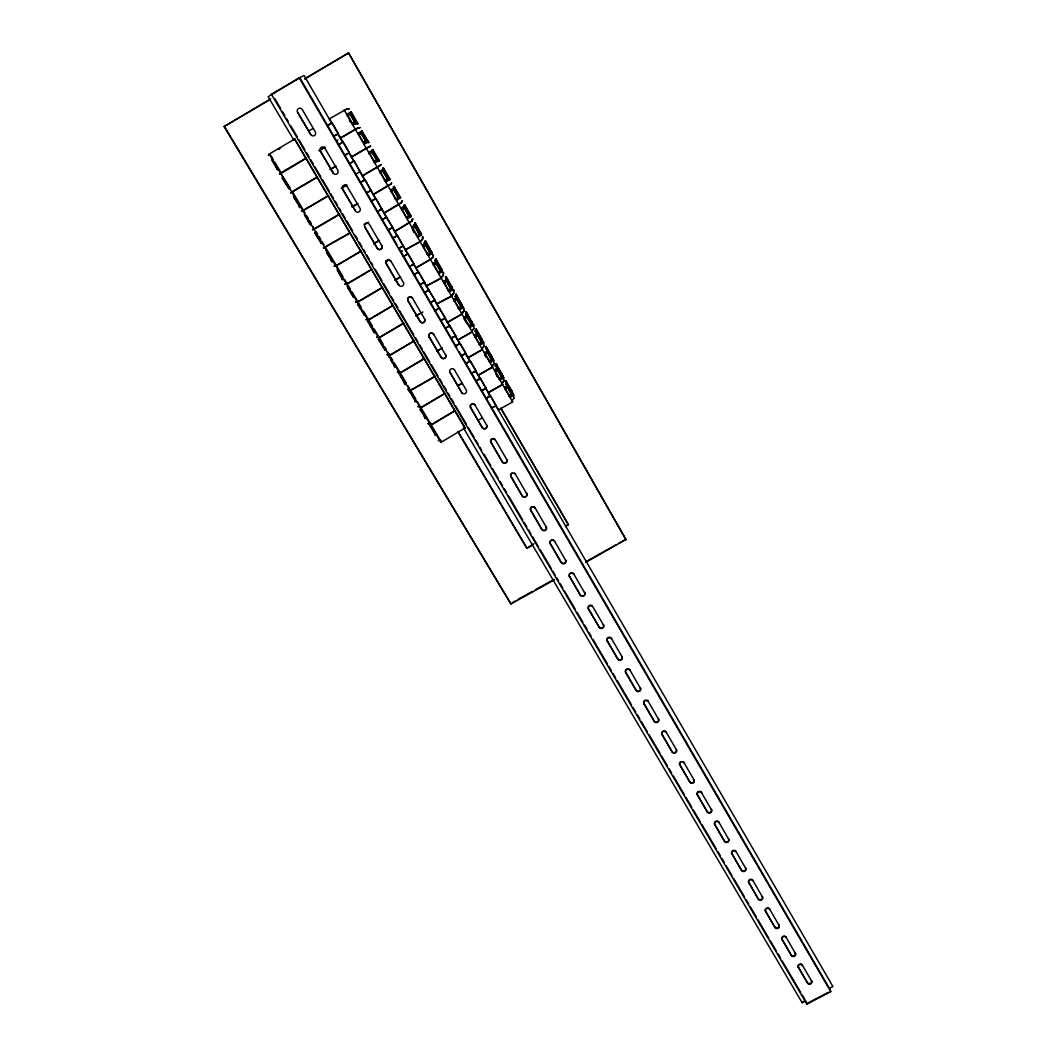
<?xml version="1.0" encoding="UTF-8"?>
<svg xmlns="http://www.w3.org/2000/svg" width="1057" height="1057" viewBox="0 0 1057 1057"><rect width="100%" height="100%" fill="white"/><g stroke="black" fill="none" stroke-linecap="round" stroke-linejoin="round"><path stroke-width="1.5" d="M502.366 383.083L504.07 380.996M457.285 339.337L457.853 339.931L472.122 331.753L472.096 330.405L473.88 328.595M457.404 339.535L457.972 340.129L472.241 331.964L472.215 330.603L473.998 328.793M457.337 297.479L453.863 299.475L457.337 297.479L463.125 307.508L459.65 309.503L453.876 299.316M461.513 304.006L460.733 304.456L461.513 304.006L462.371 305.486L461.354 305.698M457.589 299.197L456.029 296.502L456.109 294.137L462.371 305.486M456.69 297.493L456.109 294.137M454.484 370.135L454.484 369.963A2.576 2.537 28.3 0 0 450.982 369.012A2.576 2.537 28.3 0 0 450.057 372.487L461.817 392.742L450.057 372.487M455.091 335.571L455.792 335.994L450.005 326.032L445.142 328.423L448.287 326.336M453.664 289.935L453.572 293.08L451.524 296.052L436.686 303.861M453.691 293.291L453.783 290.133L452.911 290.477M456.954 296.105L456.029 296.502M443.53 281.373L446.992 279.51L443.53 281.373L449.344 291.613L452.819 289.618L445.962 276.498L452.224 287.874L451.299 287.398L451.273 288.231L445.803 278.731L445.473 276.775M451.735 288.151L452.237 287.412M449.331 325.648L450.005 326.032M444.957 393.521L420.475 408.081L420.607 407.104M449.344 291.613L452.819 289.473M445.539 354.835L445.552 354.663A2.59 2.55 35.3 0 1 444.64 358.164A2.59 2.55 35.3 0 1 441.113 357.213L429.195 336.866A2.603 2.563 42.6 0 1 430.107 333.338A2.603 2.563 42.6 0 1 433.647 334.303L445.539 354.835A2.59 2.55 35.2 0 1 444.627 358.336A2.59 2.55 35.2 0 1 441.099 357.372L429.195 336.866M440.914 442.394L269.205 154.071L294.639 139.062L465.199 427.913L440.914 442.394L440.914 440.637A8.76 1.427 -30.6 0 0 440.61 440.544L438.232 440.663M447.019 321.658L447.547 322.174L461.856 313.969L461.843 312.793M447.137 321.856L447.666 322.372L461.975 314.167L463.812 311.181M451.352 286.381L450.586 286.83L451.352 286.381L452.224 287.874M436.422 434.797L435.378 435.392L435.431 434.572M443.636 283.329L446.622 281.479L450.81 288.891M482.296 348.295L482.428 349.629L468.211 357.755L467.59 357.094M467.471 356.896L468.092 357.557L482.322 349.431L482.23 347.978L483.974 346.115M446.834 280.356L445.962 276.498M434.572 433.436L435.378 435.392M430.714 424.068L430.622 425.112L454.999 410.578L453.545 411.279M430.82 424.253L430.728 425.297L455.118 410.777L453.651 411.464M434.612 375.962L434.665 376.754L410.156 390.76L410.208 389.623L415.811 399.031M430.661 425.125L430.714 426.751L429.261 424.214L435.127 434.282M443.385 275.415L443.478 272.587M443.279 275.216L443.504 272.349M446.781 278.427L445.803 278.731M439.012 307.864L445.473 318.223L444.772 318.448M433.106 263.312L438.946 273.604L442.447 271.464L435.722 258.727L442.051 269.72L441.007 270.407M441.35 277.238L441.231 278.202L426.394 286.13M441.522 270.42L442.051 269.72M433.647 334.303L433.634 334.461A2.603 2.563 42.5 0 0 430.093 333.497A2.603 2.563 42.5 0 0 429.182 337.011M436.805 304.059L451.643 296.251L453.585 293.423M441.139 268.637L440.359 269.086L441.139 268.637L442.011 270.13M424.425 358.68L399.771 373.306L399.876 371.72A8.879 1.017 -30.6 0 0 399.612 371.681L397.406 372.13A6.395 0.74 -30.5 0 1 397.366 372.051M419.973 409.548L422.311 412.838M416.326 401.039L415.269 401.647L415.375 400.894M438.127 272.191L440.425 270.856L436.224 263.418L433.925 264.739M438.642 266.311L435.233 259.005M435.497 260.841L436.528 260.617L435.722 258.727M424.57 318.95L424.597 318.804A2.616 2.576 46.7 0 1 423.672 322.345A2.616 2.576 46.7 0 1 420.131 321.381L408.042 300.743A2.643 2.59 50.7 0 1 408.953 297.176A2.643 2.59 50.7 0 1 412.521 298.166L424.57 318.95A2.616 2.576 46.7 0 1 423.659 322.491A2.616 2.576 46.7 0 1 420.105 321.513L408.015 300.875A2.643 2.59 50.6 0 1 408.914 297.308A2.643 2.59 50.6 0 1 412.494 298.285L412.521 298.166M414.489 399.718L415.269 401.647M428.627 289.975L435.088 300.333L434.401 300.571M410.486 391.235L410.631 392.966M436.528 260.617L435.788 260.815L439.633 267.474M414.912 400.352L409.125 390.403L410.697 393.032M432.908 257.221L432.828 254.882M433.026 257.419L433.476 254.869L432.789 255.173M426.275 285.932L441.113 278.004L443.174 275.335M430.807 258.991L415.797 267.883M430.912 259.203L415.916 268.082M431.996 253.455L426.116 243.097L422.589 245.224L428.495 255.477L431.996 253.455L425.429 240.837L431.732 252.279L430.675 252.464L427.504 246.968M414.053 341.081L389.306 355.747L387.906 352.179M413.934 340.882L389.187 355.548L389.478 354.254A8.918 0.925 -30.5 0 0 389.214 354.227L387.007 354.663M428.495 255.477L432.009 253.336M404.342 382.7L405.108 384.603L402.796 379.714M398.806 374.006L398.965 373.332M429.961 252.715L425.746 245.224L423.408 246.664M403.615 323.35L378.776 338.055L379.04 337.289M426.209 242.7L425.429 243.15L426.209 242.7L425.429 240.837M403.497 323.151L378.657 337.857L378.935 337.091M426.182 244.511L424.94 241.128M394.142 365.55L394.895 367.44M422.47 239.093L423.117 236.874L422.258 237.27M422.589 239.305L422.694 237.297M389.531 357.821L388.54 356.777M421.505 235.077L415.56 224.758L412.005 226.898L417.964 237.217L421.505 235.077L415.057 222.829L421.479 233.98L420.158 234.178M383.863 348.308L384.788 349.55M385.224 348.823L384.642 349.378M419.431 234.429L415.19 226.911L419.431 234.429L417.132 235.764M392.993 305.314L368.047 320.046L368.365 319.346M393.112 305.513L368.166 320.245L368.483 319.544M386.598 264.118L398.806 285.152L386.545 264.224A2.669 2.603 55.1 0 1 387.443 260.603A2.669 2.603 55.1 0 1 391.05 261.608L391.103 261.502A2.669 2.603 55.2 0 0 387.496 260.511A2.669 2.603 55.2 0 0 386.598 264.118L386.545 264.224M379.067 340.909L378.419 338.848L384.259 348.625M512.301 400.22L513.953 398.159M405.373 249.914L420.21 241.749L422.47 239.41M369.395 323.719L368.88 323.085L374.469 332.466L374.865 331.422M405.254 249.703L420.091 241.551L422.351 239.212M415.282 225.603L415.057 222.829M373.517 330.933L374.244 332.783L368.84 322.781M415.811 224.652L415.031 225.101L415.811 224.652L414.939 223.119M402.981 245.805L397.511 235.579L392.662 238.221L395.926 236.2M412.071 221.058L412.64 219.248M368.84 323.085L368.034 321.434M411.953 220.847L412.798 218.944L411.953 219.354M382.409 287.345L357.372 302.117L357.861 301.205M382.528 287.544L357.491 302.315L357.834 301.668M409.614 215.853L411.081 215.919L404.62 204.701L404.157 206.445L407.024 211.241M410.909 216.698L404.937 206.313L401.409 208.361L407.355 218.825L410.909 216.698L404.131 204.992M363.806 315.277L363.833 314.484M408.874 215.945L404.567 208.467L408.874 215.945L406.522 217.372M409.284 215.126C411.199 213.805 408.742 215.958 408.663 214.082M359.961 308.182L358.363 305.42L358.838 304.522M357.596 303.887L358.363 305.42M394.75 231.615L411.953 221.164M394.631 231.404L411.834 220.953M371.866 269.456L346.736 284.254L347.277 283.435M371.747 269.244L346.617 284.056L347.145 283.144L344.886 283.976M353.58 297.162L347.779 287.649L348.295 286.817M381.722 245.66L369.369 224.335A2.709 2.616 57.9 0 0 365.735 223.318A2.709 2.616 57.9 0 0 364.837 226.978L377.204 248.289A2.695 2.616 56.5 0 0 380.824 249.293A2.695 2.616 56.5 0 0 381.722 245.66L381.775 245.568A2.695 2.616 56.5 0 1 382.053 246.215M482.322 348.189L484.093 346.313M401.488 202.693L402.004 201.359M401.369 202.482L402.4 200.896L401.568 201.332M347.079 286.236L347.872 287.887M399.229 204.252L384.048 213.184M489.906 395.543L485.837 398.41L490.725 396.19L496.367 405.888L495.627 406.033L495.522 405.214L832.903 986.525L829.388 988.374L830.762 991.651L806.94 1004.15L271.398 94.218L299.897 77.901L396.996 244.867M394.235 187.723L390.641 189.85L396.679 200.302L400.616 197.738L394.116 186.442L393.442 186.93L400.207 198.254L393.442 186.93M386.333 217.134L392.821 227.506L392.16 227.823M461.883 312.727L463.706 310.983M490.725 396.19L489.999 396.349M361.018 251.024L335.782 265.875L336.377 265.069L334.171 265.981M361.137 251.236L335.915 266.073L336.509 265.267L334.289 266.179M480.658 378.829L479.865 378.247L475.769 381.088L480.658 378.829L486.326 388.593L485.599 388.751M395.186 199.192L398.198 197.421L393.865 189.89L390.786 191.727M503.938 380.824L502.273 382.793L502.617 384.616L488.466 392.662L487.779 391.87M383.929 212.986L401.25 202.574M470.51 361.349L469.757 360.833L465.622 363.648L470.51 361.349L476.218 371.179L475.491 371.364M493.976 363.542L492.298 365.431L492.443 366.99L478.253 375.076L477.605 374.35M494.095 363.727L492.403 365.616L492.549 367.189L478.372 375.275L477.711 374.535M381.63 209.035L375.988 198.505L371.166 201.253L374.482 199.271M460.297 343.75L459.584 343.3L455.422 346.101L460.297 343.75L466.045 353.646L465.331 353.844M393.865 189.89L398.159 197.5M326.375 252.451L332.109 261.356L332.717 260.656M393.891 187.697L394.684 189.824M331.409 260.273L332.096 262.044L330.775 258.873M394.116 186.442L394.816 188.186L394.036 188.648L398.423 196.483L393.587 187.869M394.036 188.648L400.458 197.963M350.329 232.897L323.495 248.065M350.211 232.685L323.363 247.867M441.39 277.159L443.279 275.547M390.839 184.195L391.685 183.125M390.72 183.984L391.566 182.914M325.833 250.575L326.56 250.311M388.527 185.675L373.28 194.633M430.979 259.11L432.921 257.538M430.86 258.899L432.802 257.34M268.253 155.366L270.037 154.045M388.447 179.095L389.584 179.73L383.03 168.354M389.399 179.901L390.073 179.439L383.532 168.063L382.832 168.499L389.465 179.598L385.99 181.606L390.073 179.439M373.161 194.422L390.588 184.077M355.377 210.819L342.693 189.348A2.748 2.643 59.7 0 1 343.578 185.649A2.748 2.643 59.7 0 1 347.251 186.679L359.922 208.163A2.722 2.629 58.7 0 1 359.023 211.849A2.722 2.629 58.7 0 1 355.377 210.819L342.772 189.295A2.748 2.643 59.7 0 1 343.67 185.596A2.748 2.643 59.7 0 1 347.33 186.627L347.33 186.627M315.567 233.584L321.341 243.282L322.002 242.661M417.092 272.627L413.868 274.675L418.731 272.138L424.637 282.311L423.949 282.576M320.707 242.304C324.895 249.122 310.56 226.621 316.505 234.865M418.731 272.138L418.043 272.402M370.848 190.445L365.114 179.782L360.305 182.57L363.634 180.602M408.147 253.918L403.312 256.507L408.147 253.918L414.106 264.171L413.419 264.448M339.442 214.426L314.021 229.329L312.938 226.251M339.323 214.214L314.405 228.722M279.431 174.128L281.321 172.833M279.563 174.339L306.345 158.22M358.297 127.699L360.239 127.659L358.415 127.923M347.185 108.739L329.308 118.886M397.511 235.579L396.837 235.883M500.569 374.905L495.812 365.365L494.755 365.96M384.365 180.602L387.457 178.778L383.096 171.194L387.404 178.831M495.812 365.365L496.803 368.365M383.665 170.706L384.352 169.662M399.308 204.186L401.369 202.785M383.387 169.054L379.846 171.128L385.924 181.659M475.927 330.815L474.857 331.422L475.927 330.815L481.252 340.077M470.709 323.085L470.92 322.213M493.5 406.654L491.465 408.081L496.367 405.888M455.223 296.185L458.844 301.166M484.502 388.699L481.437 390.826L486.326 388.593M474.421 371.337L471.33 373.465L476.218 371.179M290.53 192.757L292.393 191.594L302.712 209.088M290.662 192.969L317.457 177.087M464.274 353.87L461.156 355.971L466.045 353.646M440.254 270.209L435.312 260.313L434.771 260.683M388.606 185.622L390.707 184.275M453.004 336.972L450.916 338.372L455.792 335.994M380.097 165.566L381.022 164.918M377.732 166.98L362.432 175.951M379.992 165.354L381.035 164.628M443.768 318.567L440.61 320.641L445.473 318.223M377.613 166.768L362.313 175.739M401.343 251.394L402.122 251.064M437.955 308.565L434.784 310.639L439.646 308.182M424.438 242.753L424.993 242.397L430.675 252.464M433.41 300.73L430.225 302.791L435.088 300.333M427.557 290.662L424.372 292.723L429.221 290.226M422.985 282.774L419.774 284.822L424.637 282.311M414.04 224.705L414.595 224.348L413.512 224.969M328.489 195.822L301.813 211.387M328.37 195.611L301.549 211.255M412.481 264.686L409.257 266.734L414.106 264.171M336.892 140.555L337.791 140.013M353.54 161.298L354.174 160.915L359.988 171.736M403.563 206.525L404.131 206.168L408.98 214.809L407.381 212.021M401.898 246.492L398.661 248.514L403.497 245.898M336.892 134.543L333.497 136.472L338.293 133.552L332.043 122.784L327.247 125.743L330.656 123.828M293.701 139.881L295.022 139.009M391.262 228.153L387.985 230.162L392.821 227.506M385.237 217.795L381.96 219.803L386.783 217.108M348.387 109.4L349.365 108.765L347.343 108.686M347.912 153.529L344.542 155.471L349.352 152.604L343.142 141.915L338.346 144.822L341.728 142.88M380.533 209.696L377.243 211.691L382.066 208.969M377.904 160.875L378.974 161.298L372.381 149.843L378.71 160.77L375.09 162.884L368.972 152.274L372.606 150.16M376.794 158.761C379.899 164.007 371.919 150.411 372.87 149.552L379.463 161.008L378.498 159.488L377.587 160.215M377.706 166.715L379.807 165.46M377.825 166.927L379.925 165.672M279.854 148.456C281.981 146.976 275.811 150.768 279.484 148.68M370.412 146.513L369.303 146.804M370.148 146.394L370.796 145.998L369.184 146.593M369.739 191.106L366.409 193.087L371.232 190.313M296.911 79.183L268.134 96.729L293.41 139.392M554.145 579.976L510.954 603.983L224.097 126.563L270.737 98.922M304.654 78.813L348.612 52.929L625.903 539.414L585.803 562.364M269.575 99.781L224.097 126.563M304.865 78.865L348.612 52.929M354.174 160.915L349.365 163.756L352.721 161.813M308.763 130.989L312.872 128.571M347 114.169L350.66 112.068L356.856 122.823L353.197 124.924L347.092 114.169M351.334 112.148L350.541 112.438L351.334 112.148L358.019 123.761L357.253 124.079L355.667 122.11M347.158 116.098L350.303 114.301L354.769 122.044L351.717 123.841M351.466 114.024L352.153 113.733L351.36 114.196C353.699 118.913 355.535 121.991 358.019 123.761M355.39 124.118L356.486 123.471L351.201 114.5M319.082 150.49L324.763 147.161M319.201 150.715L324.882 147.372M289.235 189.137L281.981 177.933L283.078 177.285M367.744 141.889L364.189 143.977L367.823 141.863L361.877 130.962L368.787 142.444L367.136 142.18L362.802 134.649M362.141 130.909L358.019 133.288L364.269 143.95M358.891 134.794L361.309 133.393L365.748 141.083L363.331 142.484M358.97 134.768L361.309 133.393M360.437 132.865L361.692 132.614M366.832 141.427L367.796 140.898L368.787 142.444M330.141 169.384L335.809 166.055M330.273 169.596L335.928 166.266M372.143 149.949L372.87 149.552M369.118 154.177L372.17 152.393L376.636 159.99L372.236 152.367M373.531 161.813L376.636 159.99M355.522 174.352L360.331 171.525M378.75 161.43L379.463 161.008M342.547 187.3L346.775 184.83M341.252 188.344L345.494 185.86M382.832 168.499L383.532 168.063M379.992 173.018L383.096 171.194M352.034 206.749L357.676 203.459M352.166 206.961L357.795 203.671M314.722 232.87L315.792 232.236M299.078 205.996L299.726 207.7M400.616 197.738L398.991 197.382M364.269 224.428L367.083 222.789M364.401 224.639L368.602 222.181M403.047 206.802L404.131 206.168M401.369 208.44L404.884 206.392M401.501 210.303L404.567 208.467M373.623 243.612L379.225 240.349M373.755 243.81L379.344 240.56M412.891 228.246L415.19 226.911L412.138 228.748M385.713 261.039L388.5 259.414M385.831 261.238L388.619 259.626M423.91 243.018L424.993 242.397M430.49 252.095C429.353 250.615 431.705 249.967 431.732 252.279M426.988 254.327L429.988 252.597L425.746 245.224M394.922 279.96L400.484 276.736M395.041 280.158L400.603 276.934M433.079 263.431L436.594 261.29L442.434 271.596M433.211 265.267L436.197 263.537M438.153 272.059L440.439 270.737L436.224 263.418M367.796 321.975L368.867 321.354M447.824 290.609L450.824 288.746L446.622 281.479M415.93 315.805L421.466 312.621M416.035 316.003L422.959 312.026M378.208 339.429L379.265 338.821M454.682 296.422L455.752 295.801M462.358 304.984L461.883 305.764M384.603 350.171L385.66 349.55M458.844 307.944L461.129 306.636L456.968 299.408L453.982 301.271L456.968 299.567L461.129 306.794L458.157 308.499M455.633 294.414L463.125 307.349L459.65 309.503M465.873 313.361L471.594 323.508L466.19 314.14L466.203 311.67L472.439 322.98L471.528 322.53M465.741 312.462L466.203 311.67M466.296 314.101C467.604 312.41 465.49 314.682 467.194 315.713M464.155 317.14L467.617 315.158L473.364 325.292L469.903 327.274L464.155 317.311L467.617 315.316M464.961 318.54L464.261 318.937L467.022 323.706M464.261 319.095L467.234 317.391L471.369 324.578L469.097 325.873M471.594 321.513C469.599 322.213 472.611 320.245 472.439 322.98M469.083 325.701L471.356 324.407L467.234 317.232M465.714 311.947L473.351 325.12L469.903 327.274M436.633 351.162L442.143 348.017M436.752 351.36L442.262 348.202M477.817 334.329L476.284 331.673L476.231 329.071L482.388 339.773L481.464 340.592M475.782 329.916L476.231 329.071M476.324 331.171C476.033 329.665 482.388 340.711 480.803 338.953M475.161 336.218L477.42 334.924L481.543 342.23L478.583 343.921L481.53 342.045L476.152 332.519M474.474 336.8L477.434 335.109M482.388 339.773L481.966 340.645M483.511 342.759L480.076 344.912L483.511 342.759L475.742 329.348M485.705 346.643L492.311 357.002L491.637 358.323L485.705 346.643L493.593 360.278L490.184 362.445L493.619 360.477L487.938 350.448L484.516 352.615L490.184 362.445M409.006 391.116L434.559 376.556M485.771 347.251L486.18 346.366M486.286 348.466C485.995 346.973 492.351 358.019 490.739 356.196M488.704 361.454L491.65 359.776L487.554 352.496L484.595 354.187L486.233 357.015M487.554 352.496L484.621 354.386L486.26 357.213M492.311 357.002L491.901 357.913M489.365 360.86L491.624 359.578M497.794 368.999L496.077 363.555L502.273 374.786L501.375 374.337M457.641 385.726L461.922 383.281M457.76 385.924L462.041 383.48M495.693 364.467L496.077 363.555M420.369 407.896L444.838 393.336L443.385 394.036M494.557 369.871L497.992 367.915L503.647 377.891L500.225 379.846L494.597 370.082L498.032 368.127M495.35 371.245L497.609 369.963L501.652 376.992L498.745 378.868L501.692 377.204L497.609 369.963M495.376 371.456L497.636 370.161M496.235 366.079L496.935 365.207L496.169 365.643L499.869 372.051M501.097 374.627C499.736 373.147 502.564 372.791 500.542 373.623M502.154 374.112L501.784 375.063M495.601 363.819L503.621 377.679L500.225 379.846M505.669 382.462L510.901 391.539L506.171 383.546L505.907 380.612L511.945 391.103L511.429 392.662L511.06 391.922M505.537 381.577L505.907 380.612M502.498 384.418L488.347 392.464L487.66 391.671M505.999 382.713C506.673 381.669 507.743 387.985 510.399 390.35L511.165 389.914L512.077 391.817M504.599 387.443L507.981 385.277L504.599 387.443L510.201 397.141L513.61 395.199L505.418 380.89M505.352 388.58L507.598 387.298L511.614 394.274L508.734 396.164M504.704 389.187L507.598 387.298M510.478 390.826L511.244 390.39M511.945 391.103L511.601 392.094M508.694 395.939L511.614 394.274M513.57 394.974L510.201 397.141M477.923 420.329L482.177 417.925M497.768 409.072L498.494 409.931L512.605 401.937L512.301 400.312M360.952 132.548L361.838 132.046M532.543 545.095L526.796 548.306L533.891 543.747M565.482 526.082L568.362 524.483L501.256 408.755M565.627 526.611L568.362 524.483M369.038 146.672L366.871 147.874M402.188 251.222L401.462 251.606M512.328 602.569L515.208 600.971M518.075 599.372L532.451 591.378M535.331 589.78L554.013 579.381M585.644 561.795L615.835 545.002M618.715 543.404L625.903 539.414M369.157 146.883L367.017 148.072M805.209 1000.424L802.131 1002.683L805.645 1000.834L806.94 1004.15M807.614 1003.159L828.292 992.312M314.431 228.603L312.502 229.62M314.55 228.814L312.621 229.831M358.27 127.989L356.09 129.113M294.176 197.765L293.41 196.153M358.151 127.765L355.932 128.914M422.853 359.208L424.306 358.482L399.652 373.108L399.929 371.892A8.879 1.031 -30.6 0 0 399.731 371.879L397.524 372.315M452.964 290.186L453.651 289.922M433.264 376.887L434.731 376.16M338.293 133.552L337.659 133.962L342.97 142.589M333.087 172.952L333.18 172.912A2.761 2.643 60.3 0 0 336.866 173.956A2.761 2.643 60.3 0 0 337.751 170.23L324.975 148.39A2.788 2.656 60.9 0 0 321.275 147.333A2.788 2.656 60.9 0 0 320.39 151.085L333.18 172.912L320.39 151.085M472.981 324.948L473.681 324.697L474.065 328.674M473.087 325.146L473.787 324.895M292.3 191.581L317.325 176.876M512.156 393.363L513.068 393.112L514.019 398.013M289.407 187.921L288.297 187.604M502.617 376.411L503.33 376.213L502.656 376.16M372.593 150.728L378.01 160.823M351.505 157.136L366.871 148.152M351.386 156.925L366.753 147.927M463.534 307.627L463.904 311.035M357.808 301.311L355.654 302.051M368.034 142.814L361.375 131.253M463.521 307.402L463.798 310.837M365.748 141.083L361.23 133.407M368.365 318.923A8.971 0.7 -30.5 0 0 368.219 318.95L366.105 319.597M368.338 319.148L366.224 319.795M306.213 158.008L280.501 173.031L290.001 187.723M347.238 283.342L345.005 284.174M378.868 336.839L376.728 337.421M409.469 389.095L407.698 389.399A6.382 0.806 -30.5 0 1 407.658 389.306M409.588 389.293L407.817 389.597M357.795 301.1L355.535 301.853M493.249 359.036L494.174 363.582M269.205 154.071L270.143 153.86M340.499 138.176L355.945 129.179M340.38 137.965L355.813 128.967M310.666 134.464L297.572 112.319A2.827 2.682 61.9 0 1 298.563 108.514A2.827 2.682 61.9 0 1 302.302 109.598L315.25 131.755A2.801 2.669 61.4 0 1 314.378 135.534A2.801 2.669 61.4 0 1 310.666 134.464L297.691 112.319M420.197 406.245L417.925 406.562A6.355 0.885 -30.5 0 1 417.872 406.469M420.303 406.443L418.004 406.694M356.856 122.823L350.66 112.068M350.224 114.301L354.676 122.044M387.166 354.927L389.333 354.425A8.918 0.925 -30.5 0 1 389.491 354.412M271.398 94.218L272.23 94.311M298.272 78.377L304.112 75.496L332.189 124.013M503.185 376.001L504.123 380.85M420.422 409.601L421.228 410.658M400.022 375.341L405.492 384.537M347.779 287.649L348.308 288.31M506.171 383.546L507.109 385.012M496.275 366.369L497.226 367.862M486.312 349.074L487.29 350.594M476.284 331.673L477.275 333.206M293.886 197.091L294.441 197.844M404.157 206.445L405.016 207.753M326.719 252.121L327.181 252.782M400.405 375.79L401.092 376.82M283.289 179.148L283.805 179.954M435.682 261.105L436.541 262.493M305.381 216.223L306.028 217.253L304.297 214.412M341.834 278.401L342.732 279.907L338.412 271.609M424.504 417.158L425.35 418.572L423.883 415.19M225.273 127.963L510.954 603.983M270.684 155.287L273.116 159.382M274.741 162.117L280.435 171.67M303.385 210.224L304.984 212.893M306.57 215.562L308.168 218.244M309.754 220.913L311.353 223.582M315.99 231.377L317.562 234.033M319.148 236.689L320.733 239.344M322.306 242L323.891 244.656M325.345 247.1L342.93 276.617M344.608 279.444L347.119 283.672M347.832 284.875L350.329 289.063M352.007 291.864L361.032 307.032M363.516 311.194L372.474 326.243M374.112 329.004L383.017 343.948M384.642 346.696L386.281 349.431M391.05 357.451L392.675 360.173M394.287 362.895L399.969 372.434M400.656 373.583L406.298 383.057M407.91 385.765L409.521 388.474M417.409 401.726L419.008 404.408M420.488 406.905L440.967 441.298M275.969 166.874L277.476 169.609M285.469 182.808L286.976 185.345M294.256 197.553L297.823 203.472M307.64 220.028L309.305 222.829M326.653 251.949L329.361 256.415M348.704 288.971L352.774 295.801M358.402 305.248L360.014 307.957M360.45 308.604L362.075 311.353M391.103 360.133L392.675 362.789M400.537 375.975L402.109 378.617M412.217 395.516L413.815 398.278M420.778 409.971L422.338 412.574M432.353 429.393L433.898 431.983M271.57 159.726L277.502 169.701M293.714 196.906L299.58 206.749L299.105 205.679M305.513 216.698L310.494 225.075M337.117 269.746L342.812 279.325L342.508 278.612M361.573 310.824L363.185 313.519M379.212 340.513L384.087 348.599M390.495 359.367L394.433 365.973M422.734 413.485L425.826 418.678M457.985 431.441L526.703 547.751M457.972 431.837L526.796 548.306M394.129 365.141L394.803 366.369M294.639 139.062L465.225 428.6M463.468 427.926L802.131 1002.683M274.741 98.578L280.607 108.541M282.285 111.381L284.795 115.649M286.46 118.503L288.138 121.344M290.649 125.611L297.347 137M299.025 139.841L304.892 149.803M306.556 152.657L309.08 156.925M310.745 159.766L313.255 164.046M314.933 166.887L320.8 176.849M322.477 179.69L329.176 191.079M330.841 193.92L333.365 198.201M335.029 201.041L337.54 205.309M339.218 208.163L340.896 211.004M342.574 213.844L345.084 218.112M346.762 220.966L352.615 230.928M355.126 235.196L357.636 239.463M359.314 242.317L361.824 246.585M363.502 249.426L365.18 252.279M366.858 255.12L369.369 259.388M371.047 262.242L372.711 265.082M375.222 269.35L381.921 280.739M383.599 283.58L389.465 293.542M391.143 296.396L393.653 300.664M395.318 303.504L397.842 307.772M399.506 310.626L413.749 334.818M415.427 337.659L417.938 341.926M419.603 344.78L422.126 349.048M423.791 351.889L429.657 361.851M431.335 364.705L438.034 376.081M439.712 378.935L442.222 383.202M443.887 386.043L446.411 390.31M448.076 393.164L449.753 396.005M451.431 398.859L453.942 403.127M455.62 405.967L466.507 424.465M468.172 427.319L474.038 437.281M475.716 440.122L478.226 444.389M479.904 447.243L481.569 450.084M484.093 454.351L490.792 465.741M492.456 468.581L498.323 478.544M500.001 481.397L502.511 485.665M504.189 488.506L506.699 492.787M508.364 495.627L522.607 519.819M524.285 522.66L526.796 526.941M528.474 529.782L530.984 534.049M532.649 536.903L538.515 546.865M540.193 549.706L551.08 568.204M552.758 571.057L555.269 575.325M556.933 578.166L558.611 581.02M560.289 583.86L562.8 588.128M564.478 590.982L575.365 609.479M577.03 612.32L582.896 622.282M584.574 625.136L587.084 629.404M588.762 632.245L591.273 636.512M592.951 639.366L607.18 663.558M608.858 666.399L611.369 670.667M613.047 673.52L615.557 677.788M617.235 680.629L631.465 704.821M633.143 707.675L635.653 711.942M637.331 714.783L639.842 719.051M641.52 721.905L647.373 731.867M649.051 734.707L659.938 753.205M661.616 756.059L667.469 766.021M669.147 768.862L671.657 773.129M673.335 775.983L684.223 794.481M685.901 797.322L691.754 807.284M693.432 810.138L700.13 821.527M701.808 824.368L716.038 848.56M717.716 851.4L720.227 855.681M721.905 858.522L724.415 862.789M726.093 865.643L731.946 875.606M733.624 878.446L744.511 896.944M746.189 899.798L748.7 904.065M750.378 906.906L756.231 916.868M757.909 919.722L768.796 938.22M770.474 941.06L776.327 951.023M778.005 953.876L780.515 958.144M782.193 960.985L800.611 992.298M802.289 995.139L804.8 999.407M391.103 261.502L403.338 282.444A2.656 2.59 52.9 0 1 402.426 286.024A2.656 2.59 52.9 0 1 398.846 285.033M454.484 369.963L466.229 390.046A2.55 2.524 18.3 0 1 465.305 393.495A2.55 2.524 18.3 0 1 461.817 392.557M475.042 405.122L486.643 425.139A2.537 2.497 4 0 1 485.705 428.547A2.537 2.497 4 0 1 482.243 427.636L470.642 407.619A2.55 2.51 11.3 0 1 471.567 404.184A2.55 2.51 11.3 0 1 475.042 405.122L475.055 405.32A2.55 2.51 11.3 0 0 471.567 404.382A2.55 2.51 11.3 0 0 470.642 407.817M495.31 439.804L506.765 459.584A2.51 2.471 -4.1 0 1 505.841 462.953A2.51 2.471 -4.1 0 1 502.405 462.041L490.937 442.288A2.524 2.484 -0.1 0 1 491.862 438.893A2.524 2.484 -0.1 0 1 495.31 439.804L495.337 440.029A2.524 2.484 -0.1 0 0 491.888 439.104A2.524 2.484 -0.1 0 0 490.963 442.5M514.402 473.126A2.51 2.458 -6.3 0 1 515.314 474.025L526.637 493.553A2.497 2.431 -8.6 0 1 525.699 496.882A2.497 2.431 -8.6 0 1 522.29 495.997L510.967 476.482A2.51 2.458 -6.3 0 1 511.892 473.126M534.142 506.898A2.484 2.418 -9.9 0 1 535.053 507.783L546.231 527.086A2.484 2.405 -11.3 0 1 545.28 530.363A2.484 2.405 -11.3 0 1 541.911 529.491L530.72 510.214A2.484 2.418 -9.9 0 1 531.658 506.898M554.515 541.092L565.561 560.157A2.471 2.365 -13.1 0 1 564.623 563.407A2.471 2.365 -13.1 0 1 561.267 562.549L550.221 543.496A2.471 2.391 -12.2 0 1 551.159 540.233A2.471 2.391 -12.2 0 1 554.515 541.092L554.581 541.382A2.471 2.391 -12.2 0 0 551.226 540.51A2.471 2.391 -12.2 0 0 550.274 543.787M570.397 573.119A2.458 2.352 -13.7 0 1 573.74 573.964L584.64 592.805A2.444 2.339 -14.4 0 1 583.702 596.016A2.444 2.339 -14.4 0 1 580.372 595.17L569.459 576.342A2.458 2.352 -13.7 0 1 569.221 575.774M603.481 625.017L592.779 606.731A2.444 2.325 -14.8 0 0 589.476 605.886A2.444 2.325 -14.8 0 0 588.524 609.083L599.227 627.369A2.431 2.312 -15.3 0 0 602.53 628.188A2.431 2.312 -15.3 0 0 603.481 625.017L603.388 624.687A2.431 2.312 -15.3 0 1 602.437 627.858A2.431 2.312 -15.3 0 1 599.134 627.039L588.445 608.766A2.444 2.325 -14.8 0 1 588.207 608.198M608.132 637.609A2.431 2.299 -15.6 0 1 611.408 638.428L622.071 656.82A2.418 2.286 -16 0 1 621.106 659.951A2.418 2.286 -16 0 1 617.843 659.145L607.18 640.753A2.431 2.299 -15.6 0 1 606.969 639.009M629.88 670.032L640.41 688.213A2.405 2.246 -16.5 0 1 639.445 691.304A2.405 2.246 -16.5 0 1 636.208 690.512L625.678 672.344A2.405 2.259 -16.2 0 1 626.629 669.226A2.405 2.259 -16.2 0 1 629.88 670.032L629.998 670.389A2.405 2.273 -16.2 0 0 626.735 669.57A2.405 2.273 -16.2 0 0 625.784 672.701M646.699 700.183A2.391 2.233 -16.7 0 1 648.113 701.227L658.524 719.196A2.391 2.22 -17 0 1 657.56 722.248A2.391 2.22 -17 0 1 654.349 721.469L643.924 703.513A2.391 2.233 -16.7 0 1 643.99 701.267M666.121 732.025L676.401 749.783A2.378 2.193 -17.3 0 1 675.436 752.809A2.378 2.193 -17.3 0 1 672.252 752.042L661.959 734.285A2.378 2.206 -17.1 0 1 662.924 731.246A2.378 2.206 -17.1 0 1 666.121 732.025L666.254 732.409A2.378 2.206 -17.1 0 0 663.043 731.629A2.378 2.206 -17.1 0 0 662.078 734.681M683.06 761.635A2.365 2.18 -17.5 0 1 683.892 762.427L694.066 779.987A2.352 2.167 -17.6 0 1 693.088 782.973A2.352 2.167 -17.6 0 1 689.93 782.22L679.743 764.673A2.365 2.18 -17.5 0 1 679.823 762.48M698.294 791.693A2.352 2.154 -17.8 0 1 701.438 792.446L711.493 809.807A2.339 2.14 -17.9 0 1 710.515 812.767A2.339 2.14 -17.9 0 1 707.384 812.027L697.316 794.679A2.352 2.154 -17.8 0 1 697.105 794.151M718.773 822.095L728.709 839.258A2.325 2.114 -18.1 0 1 727.731 842.178A2.325 2.114 -18.1 0 1 724.613 841.451L714.664 824.301A2.339 2.127 -18 0 1 715.642 821.355A2.339 2.127 -18 0 1 718.773 822.095L718.932 822.531A2.339 2.127 -18 0 0 715.8 821.791A2.339 2.127 -18 0 0 714.823 824.737M735.883 851.374L745.713 868.339A2.312 2.088 -18.3 0 1 744.723 871.232A2.312 2.088 -18.3 0 1 741.644 870.519L731.801 853.554A2.325 2.101 -18.2 0 1 732.778 850.647A2.325 2.101 -18.2 0 1 735.883 851.374L736.055 851.823A2.325 2.101 -18.2 0 0 732.95 851.096A2.325 2.101 -18.2 0 0 731.972 854.003M752.439 879.86A2.312 2.074 -18.4 0 1 752.782 880.283L762.493 897.063A2.299 2.061 -18.4 0 1 761.516 899.93A2.299 2.061 -18.4 0 1 758.45 899.216L748.726 882.45A2.312 2.074 -18.4 0 1 748.581 880.864M766.972 907.923A2.299 2.048 -18.5 0 1 769.47 908.848L779.075 925.443A2.286 2.035 -18.6 0 1 778.097 928.271A2.286 2.035 -18.6 0 1 775.058 927.57L765.44 910.989A2.299 2.048 -18.5 0 1 765.929 908.478M782.933 936.357A2.273 2.022 -18.6 0 1 785.959 937.044L795.459 953.467A2.273 2.008 -18.7 0 1 794.481 956.255A2.273 2.008 -18.7 0 1 791.455 955.581L781.942 939.171A2.273 2.022 -18.6 0 1 782.061 937.123M799.792 964.024A2.259 1.995 -18.7 0 1 802.25 964.909L811.644 981.147A2.259 1.982 -18.8 0 1 810.666 983.922A2.259 1.982 -18.8 0 1 807.667 983.248L798.26 967.023A2.259 1.995 -18.7 0 1 798.762 964.565M364.837 226.978L377.27 248.184A2.695 2.616 56.5 0 0 382.079 247.589M470.642 407.619L482.243 427.636M490.937 442.288L502.405 462.041M510.967 476.482L522.29 495.997M530.72 510.214L541.911 529.491M550.221 543.496L561.267 562.549M569.459 576.342L580.372 595.17M607.18 640.753L617.843 659.145M625.678 672.344L636.208 690.512M643.924 703.513L654.349 721.469M661.959 734.285L672.252 752.042M679.743 764.673L689.93 782.22M697.316 794.679L707.384 812.027M714.664 824.301L724.613 841.451M731.801 853.554L741.644 870.519M748.726 882.45L758.45 899.216M765.44 910.989L775.058 927.57M781.942 939.171L791.455 955.581M798.26 967.023L807.667 983.248M389.888 179.611L384.365 171.511M373.319 152.737L372.17 150.913L377.56 160.043M410.063 214.663L410.948 216.196M421.373 234.297L415.124 224.903M481.609 338.914L482.454 340.367M491.545 356.183L492.39 357.636M501.428 373.346L502.273 374.786M500.714 408.108L568.494 524.999M329.348 118.556L498.494 409.931M348.77 152.578L353.738 161.153M359.552 171.142L365.352 181.143M370.32 189.705L376.12 199.707M381.101 208.269L386.069 216.844M392.702 228.259L396.851 235.407M402.651 245.396L407.632 253.971M414.265 265.386L418.4 272.534M424.214 282.523L428.349 289.671M434.982 301.086L439.131 308.234M444.931 318.223L449.912 326.798M454.88 335.36L459.861 343.935M465.661 353.923L469.81 361.071M475.61 371.06L479.746 378.195M485.559 388.196L489.695 395.331M398.661 247.721L456.756 347.621M459.24 351.902L829.388 988.374M299.184 77.742L830.762 991.651M446.992 279.51L452.819 289.618M483.525 342.944L477.804 332.863L474.368 335.016L480.076 344.912M508.021 385.488L513.61 395.199M367.004 141.374C364.018 137.212 362.762 133.922 361.877 130.962M409.376 214.941C406.417 210.845 405.254 207.674 404.474 204.939M425.495 242.925L430.133 250.971M446.028 278.572L450.599 286.526M456.188 296.224L460.733 304.125M466.282 313.757L470.801 321.592M351.162 114.209L355.218 121.264M362.802 134.411L367.136 142.18L366.277 140.502M384.167 171.564L386.981 176.625M415.811 226.462L419.708 233.227L419.14 232.276M445.565 278.123L451.273 288.231M459.214 301.813L460.733 304.456M485.903 348.149L491.637 358.323M385.409 173.678L387.84 177.893M417.066 228.854L418.664 231.628M479.35 336.985L481.094 339.865M505.907 384.153L507.4 386.756M487.568 352.694L491.65 359.776M507.637 387.523L511.667 394.499M344.12 109.849L512.605 401.937M349.484 119.969L350.964 122.546L349.391 119.969M412.891 229.898L414.318 232.368M496.288 374.442L497.913 377.257M412.851 229.99L414.291 232.461M496.314 374.654L497.939 377.468M510.28 390.522L510.742 391.341M450.137 286.103L450.612 286.936M460.323 303.795L461.011 305.037M480.512 338.835L480.975 339.667M387.483 177.325L387.972 178.197M348.466 52.85L626.114 539.955M506.026 381.3L506.845 382.74M476.271 329.639L477.117 331.105M486.26 346.973L487.092 348.44M496.169 364.203L497.001 365.643M466.229 312.185L467.062 313.665M383.321 168.208L384.22 169.767M351.043 112.148L351.955 113.733M424.967 416.934L425.403 417.74M440.227 268.914L440.822 270.037M309.793 223.595L310.216 224.388M490.963 357.015L491.373 357.768M428.151 423.738L430.49 423.553A8.786 1.334 -30.6 0 1 430.728 423.606L430.675 423.447A8.786 1.334 -30.6 0 0 430.384 423.355L428.085 423.606A6.329 0.951 -30.6 0 1 428.032 423.5M404.871 383.215L405.386 384.286M373.967 331.356L374.469 332.466M277.04 168.658L277.436 169.49M331.726 260.471L332.109 261.356M353.13 296.436L353.434 297.149M321.051 242.582L321.341 243.282M811.644 981.147L811.432 980.632A2.259 1.982 -18.8 0 1 810.455 983.393A2.259 1.982 -18.8 0 1 807.456 982.719M802.25 964.909L802.461 965.424A2.273 1.995 -18.7 0 0 799.449 964.75A2.273 1.995 -18.7 0 0 798.458 967.525M795.459 953.467L795.26 952.965A2.273 2.008 -18.7 0 1 794.283 955.753A2.273 2.008 -18.7 0 1 791.257 955.079M785.959 937.044L786.157 937.546A2.286 2.022 -18.6 0 0 783.118 936.859A2.286 2.022 -18.6 0 0 782.14 939.673M779.075 925.443L778.89 924.941A2.286 2.035 -18.6 0 1 777.912 927.769A2.286 2.035 -18.6 0 1 774.86 927.081M769.47 908.848L769.668 909.324A2.299 2.048 -18.5 0 0 766.602 908.624A2.299 2.048 -18.5 0 0 765.625 911.464M762.493 897.063L762.308 896.587A2.299 2.061 -18.4 0 1 761.331 899.454A2.299 2.061 -18.4 0 1 758.265 898.741M745.713 868.339L745.529 867.876A2.312 2.088 -18.3 0 1 744.551 870.77A2.312 2.088 -18.3 0 1 741.459 870.056M728.709 839.258L728.537 838.809A2.325 2.114 -18.1 0 1 727.56 841.729A2.325 2.114 -18.1 0 1 724.455 841.002M711.493 809.807L711.335 809.371A2.339 2.14 -17.9 0 1 710.37 812.331A2.339 2.14 -17.9 0 1 707.225 811.591M701.438 792.446L701.597 792.869A2.352 2.154 -17.7 0 0 698.439 792.116A2.352 2.154 -17.7 0 0 697.461 795.102M694.066 779.987L693.907 779.577A2.352 2.167 -17.6 0 1 692.943 782.563A2.352 2.167 -17.6 0 1 689.785 781.81M683.892 762.427L684.038 762.837A2.365 2.18 -17.5 0 0 680.853 762.071A2.365 2.18 -17.5 0 0 679.889 765.083M676.401 749.783L676.269 749.387A2.365 2.193 -17.3 0 1 675.304 752.412A2.365 2.193 -17.3 0 1 672.12 751.633M658.524 719.196L658.392 718.813A2.391 2.22 -17 0 1 657.441 721.865A2.391 2.22 -17 0 1 654.217 721.085M648.113 701.227L648.245 701.597A2.391 2.233 -16.7 0 0 645.008 700.804A2.391 2.233 -16.7 0 0 644.043 703.883M640.41 688.213L640.291 687.843A2.405 2.246 -16.5 0 1 639.34 690.934A2.405 2.246 -16.5 0 1 636.103 690.142M622.071 656.82L621.965 656.476A2.418 2.273 -16 0 1 621.001 659.608A2.418 2.273 -16 0 1 617.737 658.788M611.408 638.428L611.514 638.758A2.431 2.299 -15.6 0 0 608.224 637.939A2.431 2.299 -15.6 0 0 607.273 641.097M584.64 592.805L584.561 592.488A2.444 2.339 -14.4 0 1 583.609 595.699A2.444 2.339 -14.4 0 1 580.293 594.866M573.74 573.964L573.806 574.268A2.458 2.352 -13.7 0 0 570.476 573.409A2.458 2.352 -13.7 0 0 569.525 576.646M565.561 560.157L565.495 559.866A2.458 2.365 -13.1 0 1 564.544 563.117A2.458 2.365 -13.1 0 1 561.201 562.258M546.231 527.086L546.165 526.809A2.484 2.405 -11.3 0 1 545.227 530.099A2.484 2.405 -11.3 0 1 541.858 529.227M535.053 507.783L535.106 508.047A2.497 2.418 -9.9 0 0 531.711 507.162A2.497 2.418 -9.9 0 0 530.773 510.478M526.637 493.553L526.584 493.302A2.497 2.431 -8.6 0 1 525.646 496.631A2.497 2.431 -8.6 0 1 522.25 495.746M515.314 474.025L515.354 474.263A2.51 2.458 -6.3 0 0 511.932 473.364A2.51 2.458 -6.3 0 0 510.993 476.72M506.765 459.584L506.739 459.346A2.51 2.471 -4.1 0 1 505.801 462.715A2.51 2.471 -4.1 0 1 502.379 461.817M483.604 341.94L484.159 346.181M486.643 425.139L486.616 424.927A2.537 2.497 4 0 1 485.692 428.336A2.537 2.497 4 0 1 482.23 427.424M376.583 337.157L378.75 336.641A8.945 0.819 -30.5 0 1 378.961 336.641M588.234 606.995A2.444 2.325 -14.8 0 1 592.316 605.925M607.233 638.454A2.431 2.299 -15.6 0 1 607.616 637.979M569.234 574.559A2.458 2.352 -13.7 0 1 569.882 573.489M748.832 880.349A2.312 2.074 -18.4 0 1 749.215 879.913M749.704 879.569A2.312 2.074 -18.4 0 1 751.989 879.53M697.052 793.596A2.352 2.154 -17.8 0 1 697.792 792.05M680.219 762.018A2.365 2.18 -17.5 0 1 680.721 761.661M644.387 700.791A2.391 2.233 -16.7 0 1 645.47 700.196M748.898 882.912A2.312 2.074 -18.4 0 1 749.875 880.032A2.312 2.074 -18.4 0 1 752.967 880.758"/></g></svg>
